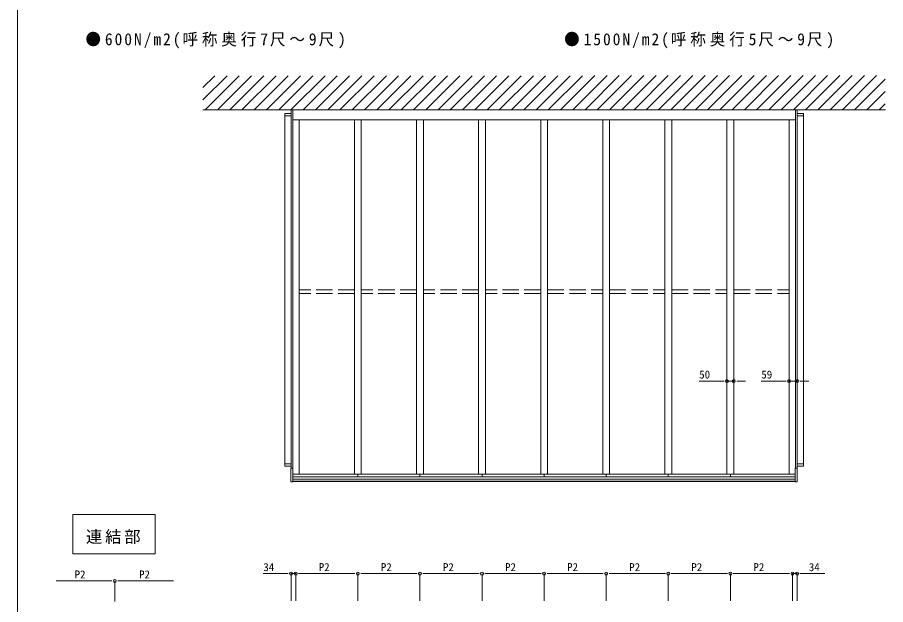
# Model space of a CAD drawing. Units: millimetres, scale not verified. Extents: x -11880 to -792, y -8400 to 9488.
# Drawn here: x -11880 to -5517, y -3608 to 693 of the extents above; entities that cross this region are included whole.
import ezdxf
from ezdxf.enums import TextEntityAlignment as Align

# ---------------------------------------------------------------- set-up
doc = ezdxf.new("R2010")
doc.units = ezdxf.units.MM
doc.header["$LTSCALE"] = 40
doc.linetypes.add('DASHED3', pattern=[4, 3, -1])
for name, color, linetype, lineweight in [('0-1_USER1', 3, 'Continuous', 9), ('0-2_YKK_ZWAK', 7, 'Continuous', 9), ('0-3_YKK_A1', 4, 'Continuous', 9), ('0-4_YKK_D', 6, 'Continuous', 9), ('0-5_YKK_Z1', 7, 'Continuous', 9)]:
    doc.layers.add(name, color=color, linetype=linetype, lineweight=lineweight)
doc.styles.add('ＭＳ ゴシック', font='')
doc.styles.get('ＭＳ ゴシック').set_extended_font_data('MS Gothic')

msp = doc.modelspace()

# ---------------------------------------------------------------- linework, layer by layer
at = {"layer": '0-1_USER1'}
for p, q in [((-11473.67, -3235.51), (-11473.67, -2947.69)), ((-11473.67, -2947.69), (-10869.93, -2947.69)), ((-10869.93, -2947.69), (-10869.93, -3235.51)), ((-10869.93, -3235.51), (-11473.67, -3235.51))]:
    msp.add_line(p, q, dxfattribs=at)
at = {"layer": '0-2_YKK_ZWAK'}
msp.add_line((-11880, -8400), (-11880, 9072), dxfattribs=at)
at = {"layer": '0-3_YKK_A1'}
for p, q in [((-9873.92, -2609.37), (-9873.92, 15.27)), ((-9861.42, -2609.11), (-9861.42, 15.27)), ((-6178.42, -2609.11), (-6178.42, 15.27)), ((-6165.92, -2609.37), (-6165.92, 15.27)), ((-9919.92, -11.23), (-9873.92, -11.23)), ((-9919.92, -11.23), (-9919.92, -2594.23)), ((-9919.92, -28.23), (-9873.92, -28.23)), ((-9861.42, -57.56), (-6178.42, -57.56)), ((-9814.92, -2651.63), (-9814.92, -57.56)), ((-9409.92, -2651.63), (-9409.92, -57.56)), ((-9359.92, -2651.63), (-9359.92, -57.56)), ((-8954.92, -2651.63), (-8954.92, -57.56)), ((-8904.92, -2651.63), (-8904.92, -57.56)), ((-8499.92, -2651.63), (-8499.92, -57.56)), ((-8449.92, -2651.63), (-8449.92, -57.56)), ((-8044.92, -2651.63), (-8044.92, -57.56)), ((-7994.92, -2651.63), (-7994.92, -57.56)), ((-7589.92, -2651.63), (-7589.92, -57.56)), ((-7539.92, -2651.63), (-7539.92, -57.56)), ((-7134.92, -2651.63), (-7134.92, -57.56)), ((-7084.92, -2651.63), (-7084.92, -57.56)), ((-6679.92, -2651.63), (-6679.92, -57.56)), ((-6629.92, -2651.63), (-6629.92, -57.56)), ((-6224.92, -2651.63), (-6224.92, -57.56)), ((-6165.92, -28.23), (-6119.92, -28.23)), ((-9919.92, -2577.23), (-9873.92, -2577.23)), ((-9919.92, -2594.23), (-9873.92, -2594.23)), ((-6165.92, -2577.23), (-6119.92, -2577.23)), ((-6165.92, -2594.23), (-6119.92, -2594.23)), ((-9875.42, -2610.72), (-9875.42, -2609.69)), ((-9875.42, -2707.56), (-9875.42, -2610.72)), ((-9860.92, -2609.1), (-9875.13, -2609.39)), ((-9860.92, -2609.11), (-9860.92, -2610.22)), ((-9860.92, -2610.22), (-9860.92, -2610.57)), ((-9860.92, -2610.57), (-9860.92, -2708.48)), ((-9860.92, -2651.63), (-6178.92, -2651.63)), ((-9384.92, -2651.63), (-9384.92, -2672.94)), ((-8929.92, -2651.63), (-8929.92, -2672.94)), ((-8474.92, -2651.63), (-8474.92, -2672.94)), ((-8019.92, -2651.63), (-8019.92, -2672.94)), ((-7564.92, -2651.63), (-7564.92, -2672.94)), ((-7109.92, -2651.63), (-7109.92, -2672.94)), ((-6654.92, -2651.63), (-6654.92, -2672.94)), ((-6178.92, -2609.1), (-6164.72, -2609.39)), ((-6178.92, -2609.11), (-6178.92, -2610.22)), ((-6178.92, -2610.22), (-6178.92, -2610.57)), ((-6178.92, -2610.57), (-6178.92, -2708.48)), ((-6164.42, -2610.72), (-6164.42, -2609.69)), ((-6164.42, -2707.56), (-6164.42, -2610.72)), ((-9860.92, -2708.73), (-9875.14, -2707.86)), ((-9860.92, -2672.94), (-6178.92, -2672.94)), ((-9860.92, -2689.73), (-6178.92, -2689.73)), ((-9860.92, -2703.73), (-6178.92, -2703.73)), ((-9860.92, -2704.73), (-6178.92, -2704.73)), ((-6178.92, -2706.23), (-9860.92, -2706.23)), ((-9860.92, -2708.48), (-9860.92, -2708.73)), ((-6178.92, -2708.73), (-6164.7, -2707.86)), ((-6178.92, -2708.48), (-6178.92, -2708.73))]:
    msp.add_line(p, q, dxfattribs=at)
at = {"layer": '0-3_YKK_A1', "linetype": 'DASHED3'}
for p, q in [((-9409.92, -1301.43), (-9814.92, -1301.43)), ((-9409.92, -1330.46), (-9814.92, -1330.46)), ((-8954.92, -1301.43), (-9359.92, -1301.43)), ((-8954.92, -1330.46), (-9359.92, -1330.46)), ((-8499.92, -1301.43), (-8904.92, -1301.43)), ((-8499.92, -1330.46), (-8904.92, -1330.46)), ((-8044.92, -1301.43), (-8449.92, -1301.43)), ((-8044.92, -1330.46), (-8449.92, -1330.46)), ((-7994.92, -1301.43), (-7589.92, -1301.43)), ((-7994.92, -1330.46), (-7589.92, -1330.46)), ((-7539.92, -1301.43), (-7134.92, -1301.43)), ((-7539.92, -1330.46), (-7134.92, -1330.46)), ((-7084.92, -1301.43), (-6679.92, -1301.43)), ((-7084.92, -1330.46), (-6679.92, -1330.46)), ((-6629.92, -1301.43), (-6224.92, -1301.43)), ((-6629.92, -1330.46), (-6224.92, -1330.46))]:
    msp.add_line(p, q, dxfattribs=at)
at = {"layer": '0-3_YKK_A1'}
msp.add_lwpolyline([(-6165.92, -11.23), (-6119.92, -11.23), (-6119.92, -2594.23)], dxfattribs=at)
for centre, start, end in [((-9875.12, -2609.69), 91.1584, 180), ((-6164.72, -2609.69), 0, 88.84158), ((-9875.12, -2707.56), 180, 266.5), ((-6164.72, -2707.56), 273.49998, 0)]:
    msp.add_arc(centre, 0.3, start, end, dxfattribs=at)
at = {"layer": '0-4_YKK_D'}
for p, q in [((-6722.42, -1971), (-6884.25, -1971)), ((-6701.17, -1971), (-6722.42, -1971)), ((-6629.92, -1971), (-6679.92, -1971)), ((-6608.67, -1971), (-6587.42, -1971)), ((-6587.42, -1971), (-6544.92, -1971)), ((-6267.42, -1971), (-6429.25, -1971)), ((-6246.17, -1971), (-6267.42, -1971)), ((-6165.92, -1971), (-6224.92, -1971)), ((-6144.67, -1971), (-6123.42, -1971)), ((-6123.42, -1971), (-6080.92, -1971)), ((-11595.44, -3435.04), (-11207.94, -3435.04)), ((-11186.69, -3435.04), (-11207.94, -3435.04)), ((-11165.44, -3585.04), (-11165.44, -3434.04)), ((-11165.44, -3585.04), (-11165.44, -3434.04)), ((-11144.19, -3435.04), (-11122.94, -3435.04)), ((-10735.44, -3435.04), (-11122.94, -3435.04)), ((-9916.42, -3381.44), (-10078.26, -3381.44)), ((-9895.17, -3381.44), (-9916.42, -3381.44)), ((-9873.92, -3581.44), (-9873.92, -3380.44)), ((-9839.92, -3381.44), (-9873.92, -3381.44)), ((-9839.92, -3581.44), (-9839.92, -3380.44)), ((-9839.92, -3581.44), (-9839.92, -3380.44)), ((-9818.67, -3381.44), (-9797.42, -3381.44)), ((-9797.42, -3381.44), (-9754.92, -3381.44)), ((-9406.17, -3381.44), (-9427.42, -3381.44)), ((-9384.92, -3581.44), (-9384.92, -3380.44)), ((-9384.92, -3581.44), (-9384.92, -3380.44)), ((-8951.17, -3381.44), (-8972.42, -3381.44)), ((-8929.92, -3581.44), (-8929.92, -3380.44)), ((-8929.92, -3581.44), (-8929.92, -3380.44)), ((-8496.17, -3381.44), (-8517.42, -3381.44)), ((-8474.92, -3581.44), (-8474.92, -3380.44)), ((-8474.92, -3581.44), (-8474.92, -3380.44)), ((-8041.17, -3381.44), (-8062.42, -3381.44)), ((-8019.92, -3581.44), (-8019.92, -3380.44)), ((-8019.92, -3581.44), (-8019.92, -3380.44)), ((-7586.17, -3381.44), (-7607.42, -3381.44)), ((-7564.92, -3581.44), (-7564.92, -3380.44)), ((-7564.92, -3581.44), (-7564.92, -3380.44)), ((-7131.17, -3381.44), (-7152.42, -3381.44)), ((-7109.92, -3581.44), (-7109.92, -3380.44)), ((-7109.92, -3581.44), (-7109.92, -3380.44)), ((-6676.17, -3381.44), (-6697.42, -3381.44)), ((-6654.92, -3581.44), (-6654.92, -3380.44)), ((-6654.92, -3581.44), (-6654.92, -3380.44)), ((-6242.42, -3381.44), (-6284.92, -3381.44)), ((-6221.17, -3381.44), (-6242.42, -3381.44)), ((-6221.17, -3381.44), (-6242.42, -3381.44)), ((-6199.92, -3581.44), (-6199.92, -3380.44)), ((-6199.92, -3581.44), (-6199.92, -3380.44)), ((-6199.92, -3381.44), (-6165.92, -3381.44)), ((-6165.92, -3581.44), (-6165.92, -3380.44)), ((-6144.67, -3381.44), (-6123.42, -3381.44)), ((-6123.42, -3381.44), (-5961.59, -3381.44))]:
    msp.add_line(p, q, dxfattribs=at)
for points in [[(-9818.67, -3381.44), (-9797.42, -3381.44), (-9427.42, -3381.44)], [(-9363.67, -3381.44), (-9342.42, -3381.44), (-8972.42, -3381.44)], [(-8908.67, -3381.44), (-8887.42, -3381.44), (-8517.42, -3381.44)], [(-8453.67, -3381.44), (-8432.42, -3381.44), (-8062.42, -3381.44)], [(-7998.67, -3381.44), (-7977.42, -3381.44), (-7607.42, -3381.44)], [(-7543.67, -3381.44), (-7522.42, -3381.44), (-7152.42, -3381.44)], [(-7088.67, -3381.44), (-7067.42, -3381.44), (-6697.42, -3381.44)], [(-6633.67, -3381.44), (-6612.42, -3381.44), (-6242.42, -3381.44)]]:
    msp.add_lwpolyline(points, dxfattribs=at)
for centre, start, end in [((-6679.92, -1971), 0, 180), ((-6679.92, -1971), 180, 0), ((-6629.92, -1971), 0, 180), ((-6629.92, -1971), 180, 0), ((-6224.92, -1971), 0, 180), ((-6224.92, -1971), 180, 0), ((-6165.92, -1971), 0, 180), ((-6165.92, -1971), 180, 0), ((-9873.92, -3381.44), 0, 180), ((-9839.92, -3381.44), 0, 180), ((-9839.92, -3381.44), 0, 180), ((-9384.92, -3381.44), 0, 180), ((-9384.92, -3381.44), 0, 180), ((-8929.92, -3381.44), 0, 180), ((-8929.92, -3381.44), 0, 180), ((-8474.92, -3381.44), 0, 180), ((-8474.92, -3381.44), 0, 180), ((-8019.92, -3381.44), 0, 180), ((-8019.92, -3381.44), 0, 180), ((-7564.92, -3381.44), 0, 180), ((-7564.92, -3381.44), 0, 180), ((-7109.92, -3381.44), 0, 180), ((-7109.92, -3381.44), 0, 180), ((-6654.92, -3381.44), 0, 180), ((-6654.92, -3381.44), 0, 180), ((-6199.92, -3381.44), 0, 180), ((-6199.92, -3381.44), 0, 180), ((-6165.92, -3381.44), 0, 180), ((-11165.44, -3435.04), 0, 180), ((-11165.44, -3435.04), 0, 180), ((-11165.44, -3435.04), 180, 0), ((-11165.44, -3435.04), 180, 0), ((-9873.92, -3381.44), 180, 0), ((-9839.92, -3381.44), 180, 0), ((-9839.92, -3381.44), 180, 0), ((-9384.92, -3381.44), 180, 0), ((-9384.92, -3381.44), 180, 0), ((-8929.92, -3381.44), 180, 0), ((-8929.92, -3381.44), 180, 0), ((-8474.92, -3381.44), 180, 0), ((-8474.92, -3381.44), 180, 0), ((-8019.92, -3381.44), 180, 0), ((-8019.92, -3381.44), 180, 0), ((-7564.92, -3381.44), 180, 0), ((-7564.92, -3381.44), 180, 0), ((-7109.92, -3381.44), 180, 0), ((-7109.92, -3381.44), 180, 0), ((-6654.92, -3381.44), 180, 0), ((-6654.92, -3381.44), 180, 0), ((-6199.92, -3381.44), 180, 0), ((-6199.92, -3381.44), 180, 0), ((-6165.92, -3381.44), 180, 0)]:
    msp.add_arc(centre, 10.62, start, end, dxfattribs=at)
at = {"layer": '0-5_YKK_Z1'}
for p, q in [((-10519.92, 88.83), (-10343.48, 265.27)), ((-10519.92, 178.64), (-10433.28, 265.27)), ((-10503.68, 15.27), (-10253.68, 265.27)), ((-10413.88, 15.27), (-10163.88, 265.27)), ((-10324.07, 15.27), (-10074.07, 265.27)), ((-10234.27, 15.27), (-9984.27, 265.27)), ((-10144.47, 15.27), (-9894.47, 265.27)), ((-10054.67, 15.27), (-9804.67, 265.27)), ((-9964.86, 15.27), (-9714.86, 265.27)), ((-9875.06, 15.27), (-9625.06, 265.27)), ((-9785.26, 15.27), (-9535.26, 265.27)), ((-9695.46, 15.27), (-9445.46, 265.27)), ((-9605.65, 15.27), (-9355.65, 265.27)), ((-9515.85, 15.27), (-9265.85, 265.27)), ((-9426.05, 15.27), (-9176.05, 265.27)), ((-9336.25, 15.27), (-9086.25, 265.27)), ((-9246.44, 15.27), (-8996.44, 265.27)), ((-9156.64, 15.27), (-8906.64, 265.27)), ((-9066.84, 15.27), (-8816.84, 265.27)), ((-8977.04, 15.27), (-8727.04, 265.27)), ((-8887.23, 15.27), (-8637.23, 265.27)), ((-8797.43, 15.27), (-8547.43, 265.27)), ((-8707.63, 15.27), (-8457.63, 265.27)), ((-8617.83, 15.27), (-8367.83, 265.27)), ((-8528.02, 15.27), (-8278.02, 265.27)), ((-8438.22, 15.27), (-8188.22, 265.27)), ((-8348.42, 15.27), (-8098.42, 265.27)), ((-8258.61, 15.27), (-8008.62, 265.27)), ((-8168.81, 15.27), (-7918.81, 265.27)), ((-8079.01, 15.27), (-7829.01, 265.27)), ((-7989.21, 15.27), (-7739.21, 265.27)), ((-7899.4, 15.27), (-7648.46, 266.22)), ((-7809.6, 15.27), (-7558.66, 266.22)), ((-7719.8, 15.27), (-7468.86, 266.22)), ((-7630, 15.27), (-7379.05, 266.22)), ((-7540.19, 15.27), (-7289.25, 266.22)), ((-7450.39, 15.27), (-7199.45, 266.22)), ((-7360.59, 15.27), (-7109.65, 266.22)), ((-7270.79, 15.27), (-7019.84, 266.22)), ((-7180.98, 15.27), (-6930.04, 266.22)), ((-7091.18, 15.27), (-6840.24, 266.22)), ((-7001.38, 15.27), (-6750.44, 266.22)), ((-6911.58, 15.27), (-6660.63, 266.22)), ((-6821.77, 15.27), (-6570.83, 266.22)), ((-6731.97, 15.27), (-6481.03, 266.22)), ((-6642.17, 15.27), (-6391.23, 266.22)), ((-6552.37, 15.27), (-6301.42, 266.22)), ((-6462.56, 15.27), (-6211.62, 266.22)), ((-6372.76, 15.27), (-6121.82, 266.22)), ((-6282.96, 15.27), (-6032.02, 266.22)), ((-6193.16, 15.27), (-5942.21, 266.22)), ((-6103.35, 15.27), (-5852.41, 266.22)), ((-6013.55, 15.27), (-5762.61, 266.22)), ((-5923.75, 15.27), (-5672.81, 266.22)), ((-5833.95, 15.27), (-5583, 266.22)), ((-5744.14, 15.27), (-5519.92, 239.5)), ((-5654.34, 15.27), (-5519.92, 149.69)), ((-10519.92, 15.27), (-5517.1, 15.27)), ((-5564.54, 15.27), (-5519.92, 59.89))]:
    msp.add_line(p, q, dxfattribs=at)

# ---------------------------------------------------------------- texts
at = {"layer": '0-1_USER1', "color": 7, "char_height": 87.98, "attachment_point": 7, "style": 'ＭＳ ゴシック'}
for s, insert in [('\\T1.25;\\W0.95;●600N/m2(呼称奥行7尺～9尺)', (-11381.12, 465.45)), ('\\T1.25;\\W0.95;●1500N/m2(呼称奥行5尺～9尺)', (-7873.08, 465.45)), ('\\T1.17;連結部', (-11377.6, -3164.55))]:
    msp.add_mtext(s, dxfattribs=dict(at, insert=insert))
at = {"layer": '0-4_YKK_D', "color": 4, "style": 'ＭＳ ゴシック'}
for s, p in [('50', (-6883.25, -1970)), ('59', (-6428.25, -1970)), ('34', (-10077.26, -3380.44)), ('P2', (-9671.09, -3380.44)), ('P2', (-9216.09, -3380.44)), ('P2', (-8761.09, -3380.44)), ('P2', (-8306.09, -3380.44)), ('P2', (-7851.09, -3380.44)), ('P2', (-7396.09, -3380.44)), ('P2', (-6941.09, -3380.44)), ('P2', (-6486.09, -3380.44)), ('34', (-6079.92, -3380.44)), ('P2', (-11460.36, -3434.04)), ('P2', (-10987.86, -3434.04))]:
    msp.add_text(s, height=58.65, dxfattribs=at).set_placement(p, align=Align.BOTTOM_LEFT)

doc.saveas('drawing.dxf')
